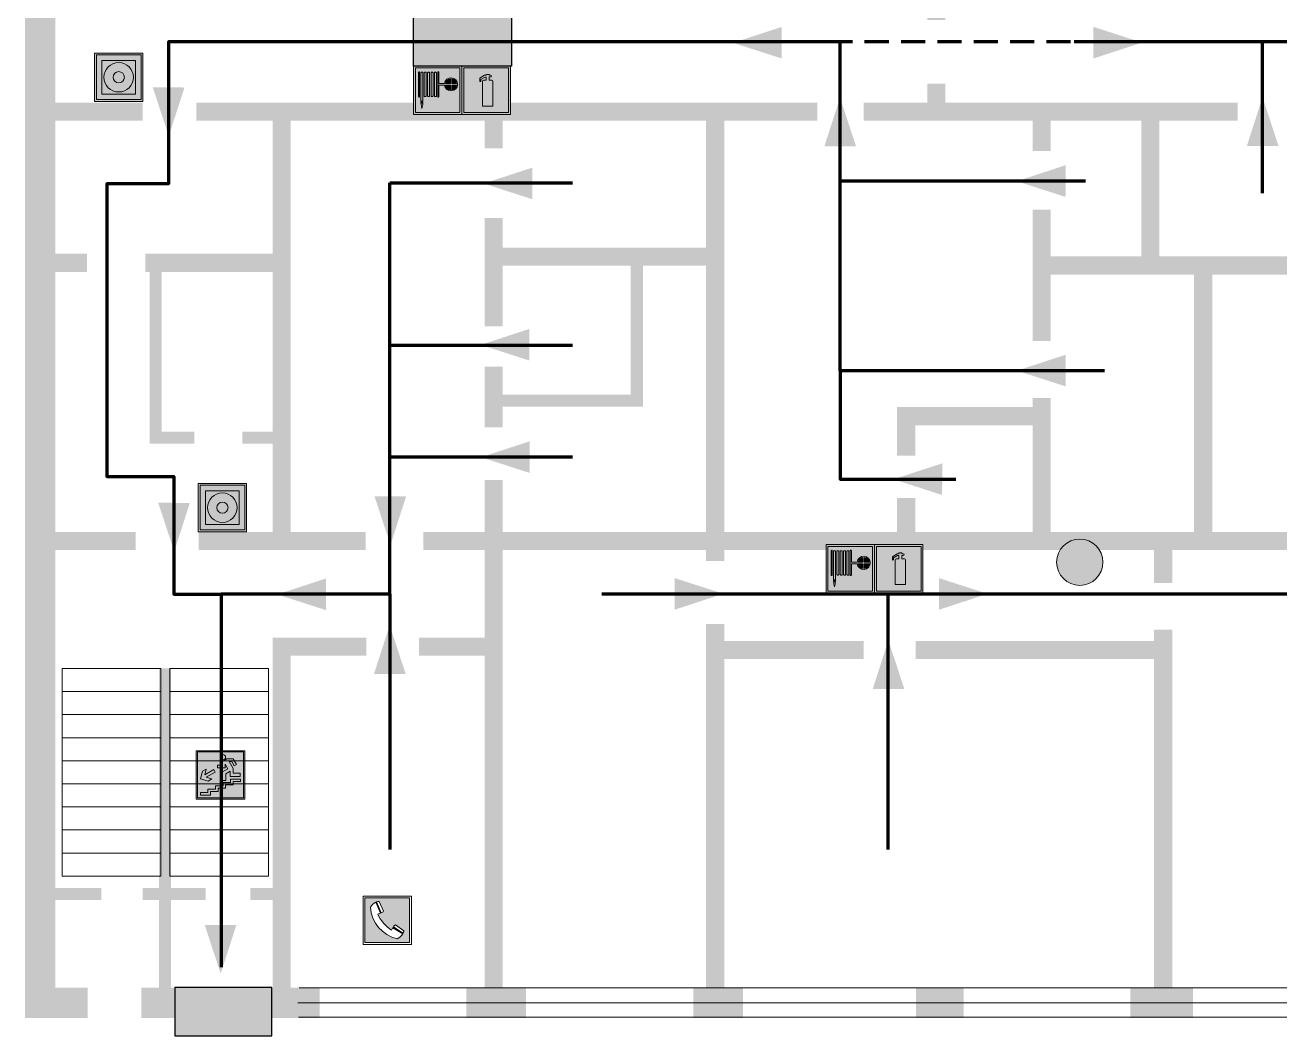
# Model space of a CAD drawing. Header units: millimetres. Extents: x 13114 to 67229, y 22859 to 38520.
# Drawn here: x 28905.3 to 29112.4, y 31743.3 to 31910.2 of the extents above; entities that cross this region are included whole.
import ezdxf

# ---------------------------------------------------------------- set-up
doc = ezdxf.new("R2010")
doc.units = ezdxf.units.MM
doc.linetypes.add('{ Wide Dash }', pattern=[12, 4, -2, 4, -2])
doc.layers.add('План_Штампы', color=7, linetype='Continuous')

# ---------------------------------------------------------------- blocks, each defined once
blk = doc.blocks.new('вниз 3')
at = {"lineweight": 0, "true_color": 0xffffff}
h = blk.add_hatch(color=7, dxfattribs=at)
h.dxf.hatch_style = 1
h.paths.add_polyline_path([(40997.5, -4475.69), (40997.25, -4475.28), (40995.76, -4476.15), (40995.97, -4475.23), (40995.39, -4475.56), (40995.05, -4476.83), (40996.33, -4477.17), (40996.91, -4476.83), (40996, -4476.55)], flags=0)
h.paths.add_polyline_path([(40999.81, -4473.95), (41000.22, -4473.95), (41000.64, -4474.67), (41001.03, -4474.43), (41000.46, -4473.49), (41000.42, -4473.49), (40999.43, -4473.49), (40998.68, -4473.92), (40998.68, -4474.57), (40997.88, -4474.57), (40997.88, -4475), (40999.14, -4475), (40999.14, -4474.43), (40999.14, -4474.38), (40999.59, -4475.15), (40998.72, -4475.67), (40998.72, -4477.06), (40999.24, -4477.06), (40999.24, -4475.96), (40999.95, -4475.56), (40999.95, -4476.43), (41001.61, -4476.43), (41001.61, -4475.88), (41000.47, -4475.88), (41000.47, -4475.12)], flags=0)
h.paths.add_polyline_path([(40999.2, -4473.24, 1), (40998.35, -4473.24, 1)], flags=0)
h.paths.add_polyline_path([(41000.46, -4477.26), (41001.69, -4477.26), (41001.69, -4476.84), (41000.03, -4476.84), (41000.03, -4477.39), (40998.78, -4477.39), (40998.78, -4477.95), (40997.53, -4477.95), (40997.53, -4478.5), (40996.29, -4478.5), (40996.29, -4479.06), (40995.05, -4479.06), (40995.05, -4479.48), (40995.29, -4479.48), (40996.72, -4479.48), (40996.72, -4478.92), (40997.97, -4478.92), (40997.97, -4478.36), (40999.2, -4478.36), (40999.2, -4477.81), (41000.46, -4477.81)], flags=0)
h.paths.add_polyline_path([(41002.37, -4472.17), (40994.37, -4472.17), (40994.37, -4480.17), (41002.37, -4480.17)])
h.paths.add_polyline_path([(41002.16, -4479.96), (40994.57, -4479.96), (40994.57, -4472.37), (41002.16, -4472.37)], flags=16)
h.paths.add_polyline_path([(41001.61, -4475.88), (41001.61, -4476.43), (40999.95, -4476.43), (40999.95, -4475.56), (40999.24, -4475.96), (40999.24, -4477.06), (40998.72, -4477.06), (40998.72, -4475.67), (40999.59, -4475.15), (40999.14, -4474.38), (40999.14, -4474.43), (40999.14, -4475), (40997.88, -4475), (40997.88, -4474.57), (40998.68, -4474.57), (40998.68, -4473.92), (40999.43, -4473.49), (41000.42, -4473.49), (41000.46, -4473.49), (41001.03, -4474.43), (41000.64, -4474.67), (41000.22, -4473.95), (40999.81, -4473.95), (41000.47, -4475.12), (41000.47, -4475.88)], flags=0)
h.paths.add_polyline_path([(41001.69, -4476.84), (41001.69, -4477.26), (41000.46, -4477.26), (41000.46, -4477.81), (40999.2, -4477.81), (40999.2, -4478.36), (40997.97, -4478.36), (40997.97, -4478.92), (40996.72, -4478.92), (40996.72, -4479.48), (40995.05, -4479.48), (40995.05, -4479.06), (40996.29, -4479.06), (40996.29, -4478.5), (40997.53, -4478.5), (40997.53, -4477.95), (40998.78, -4477.95), (40998.78, -4477.39), (41000.03, -4477.39), (41000.03, -4476.84)], flags=0)
h.paths.add_polyline_path([(40998.35, -4473.24, -1), (40999.2, -4473.24, -1)], flags=0)
h.paths.add_polyline_path([(40997.5, -4475.69), (40996, -4476.55), (40996.91, -4476.83), (40996.33, -4477.17), (40995.05, -4476.83), (40995.39, -4475.56), (40995.97, -4475.23), (40995.76, -4476.15), (40997.25, -4475.28)], flags=0)
at = {"lineweight": 0}
h = blk.add_hatch(color=126, dxfattribs=at)
h.dxf.hatch_style = 1
h.paths.add_polyline_path([(41002.16, -4472.37), (40994.57, -4472.37), (40994.57, -4479.96), (41002.16, -4479.96)])
h.paths.add_polyline_path([(40995.97, -4475.23), (40995.76, -4476.15), (40997.25, -4475.28), (40997.5, -4475.69), (40996, -4476.55), (40996.91, -4476.83), (40996.33, -4477.17), (40995.05, -4476.83), (40995.39, -4475.56)], flags=16)
h.paths.add_polyline_path([(40997.88, -4474.57), (40998.68, -4474.57), (40998.68, -4473.92), (40999.43, -4473.49), (41000.42, -4473.49), (41000.46, -4473.49), (41001.03, -4474.43), (41000.64, -4474.67), (41000.22, -4473.95), (40999.81, -4473.95), (41000.47, -4475.12), (41000.47, -4475.88), (41001.61, -4475.88), (41001.61, -4476.43), (40999.95, -4476.43), (40999.95, -4475.56), (40999.24, -4475.96), (40999.24, -4477.06), (40998.72, -4477.06), (40998.72, -4475.67), (40999.59, -4475.15), (40999.14, -4474.38), (40999.14, -4474.43), (40999.14, -4475), (40997.88, -4475)], flags=16)
h.paths.add_polyline_path([(40998.35, -4473.24, -1), (40999.2, -4473.24, -1)], flags=16)
h.paths.add_polyline_path([(40997.53, -4477.95), (40998.78, -4477.95), (40998.78, -4477.39), (41000.03, -4477.39), (41000.03, -4476.84), (41001.69, -4476.84), (41001.69, -4477.26), (41000.46, -4477.26), (41000.46, -4477.81), (40999.2, -4477.81), (40999.2, -4478.36), (40997.97, -4478.36), (40997.97, -4478.92), (40996.72, -4478.92), (40996.72, -4479.48), (40995.05, -4479.48), (40995.05, -4479.06), (40996.29, -4479.06), (40996.29, -4478.5), (40997.53, -4478.5)], flags=16)
at = {"lineweight": 0, "true_color": 0xffffff}
h = blk.add_hatch(color=7, dxfattribs=at)
h.dxf.hatch_style = 1
h.paths.add_polyline_path([(40999.2, -4473.24, 1), (40998.35, -4473.24, 1)])
h.paths.add_polyline_path([(40999.81, -4473.95), (41000.22, -4473.95), (41000.64, -4474.67), (41001.03, -4474.43), (41000.46, -4473.49), (41000.42, -4473.49), (40999.43, -4473.49), (40998.68, -4473.92), (40998.68, -4474.57), (40997.88, -4474.57), (40997.88, -4475), (40999.14, -4475), (40999.14, -4474.43), (40999.14, -4474.38), (40999.59, -4475.15), (40998.72, -4475.67), (40998.72, -4477.06), (40999.24, -4477.06), (40999.24, -4475.96), (40999.95, -4475.56), (40999.95, -4476.43), (41001.61, -4476.43), (41001.61, -4475.88), (41000.47, -4475.88), (41000.47, -4475.12)])
h.paths.add_polyline_path([(40999.2, -4477.81), (41000.46, -4477.81), (41000.46, -4477.26), (41001.69, -4477.26), (41001.69, -4476.84), (41000.03, -4476.84), (41000.03, -4477.39), (40998.78, -4477.39), (40998.78, -4477.95), (40997.53, -4477.95), (40997.53, -4478.5), (40996.29, -4478.5), (40996.29, -4479.06), (40995.05, -4479.06), (40995.05, -4479.48), (40995.29, -4479.48), (40996.72, -4479.48), (40996.72, -4478.92), (40997.97, -4478.92), (40997.97, -4478.36), (40999.2, -4478.36)])
h.paths.add_polyline_path([(40997.5, -4475.69), (40997.25, -4475.28), (40995.76, -4476.15), (40995.97, -4475.23), (40995.39, -4475.56), (40995.05, -4476.83), (40996.33, -4477.17), (40996.91, -4476.83), (40996, -4476.55)])
at = {"color": 126, "lineweight": 0}
for points in [[(40994.37, -4472.17), (41002.37, -4472.17), (41002.37, -4480.17), (40994.37, -4480.17)], [(40994.57, -4472.37), (41002.16, -4472.37), (41002.16, -4479.96), (40994.57, -4479.96)]]:
    blk.add_lwpolyline(points, close=True, dxfattribs=at)
for points in [[(40999.14, -4474.43), (40999.14, -4475), (40997.88, -4475), (40997.88, -4474.57), (40998.68, -4474.57), (40998.68, -4473.92), (40999.43, -4473.49), (41000.42, -4473.49), (41000.46, -4473.49), (41001.03, -4474.43), (41000.64, -4474.67), (41000.22, -4473.95), (40999.81, -4473.95), (41000.47, -4475.12), (41000.47, -4475.88), (41001.61, -4475.88), (41001.61, -4476.43), (40999.95, -4476.43), (40999.95, -4475.56), (40999.24, -4475.96), (40999.24, -4477.06), (40998.72, -4477.06), (40998.72, -4475.67), (40999.59, -4475.15), (40999.14, -4474.38), (40999.14, -4474.43)], [(40995.05, -4476.83), (40995.39, -4475.56), (40995.97, -4475.23), (40995.76, -4476.15), (40997.25, -4475.28), (40997.5, -4475.69), (40996, -4476.55), (40996.91, -4476.83), (40996.33, -4477.17), (40995.05, -4476.83)], [(40995.29, -4479.48), (40995.05, -4479.48), (40995.05, -4479.06), (40996.29, -4479.06), (40996.29, -4478.5), (40997.53, -4478.5), (40997.53, -4477.95), (40998.78, -4477.95), (40998.78, -4477.39), (41000.03, -4477.39), (41000.03, -4476.84), (41001.69, -4476.84), (41001.69, -4477.26), (41000.46, -4477.26), (41000.46, -4477.81), (40999.2, -4477.81), (40999.2, -4478.36), (40997.97, -4478.36), (40997.97, -4478.92), (40996.72, -4478.92), (40996.72, -4479.48), (40995.05, -4479.48)]]:
    blk.add_lwpolyline(points, dxfattribs=at)
blk.add_circle((40998.77, -4473.24), 0.426, dxfattribs=at)
blk = doc.blocks.new('A$C7B8C2D5B')
at = {"lineweight": 0}
h = blk.add_hatch(color=5, dxfattribs=at)
h.dxf.hatch_style = 1
h.paths.add_polyline_path([(1.397, -3.024, 1), (-2.112, -3.024, 1)])
at = {"color": 5, "lineweight": 0}
blk.add_circle((-0.358, -3.024), 1.755, dxfattribs=at)
blk = doc.blocks.new('A$C37112FD5')
at = {"true_color": 0xf5f5ff}
h = blk.add_hatch(color=7, dxfattribs=at)
h.dxf.hatch_style = 1
h.paths.add_polyline_path([(12.8, -7.4), (0, -7.4), (0, -20.2), (12.8, -20.2)])
h.paths.add_polyline_path([(12.29, -7.91), (12.29, -19.69), (0.51, -19.69), (0.51, -7.91)], flags=16)
h.paths.add_polyline_path([(4.98, -9.04, -0.42597), (5.17, -9.22), (5.17, -12.25), (5.17, -15.29, -0.432244), (4.98, -15.47), (4.83, -15.47, -0.42597), (4.64, -15.29), (4.64, -12.25), (4.64, -9.22, -0.432244), (4.83, -9.04)], flags=0)
h.paths.add_polyline_path([(4.28, -9.22), (4.28, -12.25), (4.28, -15.29, -0.432244), (4.09, -15.47), (3.94, -15.47, -0.42597), (3.75, -15.29), (3.75, -12.25), (3.75, -9.22, -0.432244), (3.94, -9.04), (4.09, -9.04, -0.42597)], flags=0)
h.paths.add_polyline_path([(5.72, -9.04), (5.87, -9.04, -0.42597), (6.06, -9.22), (6.06, -12.25), (6.06, -15.29, -0.432244), (5.87, -15.47), (5.72, -15.47, -0.42597), (5.53, -15.29), (5.53, -12.25), (5.53, -9.22, -0.432244)], flags=0)
h.paths.add_polyline_path([(6.42, -8.9), (6.5, -8.9, -0.42597), (6.69, -9.08), (6.69, -12.03), (8.21, -12.03, -15.824349), (8.21, -12.47), (6.69, -12.47), (6.69, -15.42, -0.432244), (6.5, -15.6), (6.42, -15.6)], flags=0)
h.paths.add_polyline_path([(3.39, -9.22), (3.39, -12.25), (3.39, -15.29, -0.432244), (3.2, -15.47), (3.05, -15.47, -0.42597), (2.85, -15.29), (2.85, -12.25), (2.85, -9.22, -0.432244), (3.05, -9.04), (3.2, -9.04, -0.42597)], flags=0)
h.paths.add_polyline_path([(2.5, -9.22), (2.5, -16.71), (1.96, -16.71), (1.96, -9.22, -0.432244), (2.15, -9.04), (2.31, -9.04, -0.42597)], flags=0)
h.paths.add_polyline_path([(1.61, -8.9), (1.61, -15.6), (1.57, -15.6, -0.42597), (1.37, -15.42), (1.37, -12.03), (1.37, -9.09, -0.432244), (1.57, -8.9)], flags=0)
h.paths.add_polyline_path([(9.76, -10.81), (9.76, -12.03), (8.49, -12.03, -0.336371)], flags=0)
h.paths.add_polyline_path([(8.49, -12.47), (9.76, -12.47), (9.76, -13.7, -0.336371)], flags=0)
h.paths.add_polyline_path([(10.11, -10.81, -0.336371), (11.38, -12.03), (10.11, -12.03)], flags=0)
h.paths.add_polyline_path([(10.11, -12.47), (11.38, -12.47, -0.336371), (10.11, -13.7)], flags=0)
h.paths.add_polyline_path([(2.5, -16.84), (2.5, -17.05), (1.97, -17.05), (1.97, -16.84)], flags=0)
h.paths.add_polyline_path([(2.5, -17.24, -0.033778), (2.24, -18.6, -0.033778), (1.97, -17.24)], flags=0)
h = blk.add_hatch(color=242)
h.dxf.hatch_style = 1
h.paths.add_polyline_path([(12.29, -7.91), (0.51, -7.91), (0.51, -19.69), (12.29, -19.69)])
h.paths.add_polyline_path([(6.42, -15.6), (6.42, -8.9), (6.5, -8.9, -0.42597), (6.69, -9.08), (6.69, -12.03), (8.21, -12.03, -15.824349), (8.21, -12.47), (6.69, -12.47), (6.69, -15.42, -0.432244), (6.5, -15.6)], flags=16)
h.paths.add_polyline_path([(5.87, -15.47), (5.72, -15.47, -0.42597), (5.53, -15.29), (5.53, -12.25), (5.53, -9.22, -0.432244), (5.72, -9.04), (5.87, -9.04, -0.42597), (6.06, -9.22), (6.06, -12.25), (6.06, -15.29, -0.432244)], flags=16)
h.paths.add_polyline_path([(4.98, -15.47), (4.83, -15.47, -0.42597), (4.64, -15.29), (4.64, -12.25), (4.64, -9.22, -0.432244), (4.83, -9.04), (4.98, -9.04, -0.42597), (5.17, -9.22), (5.17, -12.25), (5.17, -15.29, -0.432244)], flags=16)
h.paths.add_polyline_path([(4.09, -15.47), (3.94, -15.47, -0.42597), (3.75, -15.29), (3.75, -12.25), (3.75, -9.22, -0.432244), (3.94, -9.04), (4.09, -9.04, -0.42597), (4.28, -9.22), (4.28, -12.25), (4.28, -15.29, -0.432244)], flags=16)
h.paths.add_polyline_path([(3.2, -15.47), (3.05, -15.47, -0.42597), (2.85, -15.29), (2.85, -12.25), (2.85, -9.22, -0.432244), (3.05, -9.04), (3.2, -9.04, -0.42597), (3.39, -9.22), (3.39, -12.25), (3.39, -15.29, -0.432244)], flags=16)
h.paths.add_polyline_path([(2.5, -17.05), (1.97, -17.05), (1.97, -16.84), (2.5, -16.84)], flags=16)
h.paths.add_polyline_path([(2.5, -17.24, -0.033778), (2.24, -18.6, -0.033778), (1.97, -17.24)], flags=16)
h.paths.add_polyline_path([(2.5, -16.71), (1.96, -16.71), (1.96, -9.22, -0.432244), (2.15, -9.04), (2.31, -9.04, -0.42597), (2.5, -9.22)], flags=16)
h.paths.add_polyline_path([(1.61, -15.6), (1.57, -15.6, -0.42597), (1.37, -15.42), (1.37, -12.03), (1.37, -9.09, -0.432244), (1.57, -8.9), (1.61, -8.9)], flags=16)
h.paths.add_polyline_path([(8.49, -12.47), (9.76, -12.47), (9.76, -13.7, -0.336371)], flags=0)
h.paths.add_polyline_path([(10.11, -13.7), (10.11, -12.47), (11.38, -12.47, -0.336371)], flags=0)
h.paths.add_polyline_path([(8.49, -12.03, -0.336371), (9.76, -10.81), (9.76, -12.03)], flags=0)
h.paths.add_polyline_path([(10.11, -12.03), (10.11, -10.81, -0.336371), (11.38, -12.03)], flags=0)
h = blk.add_hatch(color=7, dxfattribs=at)
h.dxf.hatch_style = 1
h.paths.add_polyline_path([(1.61, -8.9), (1.57, -8.9, 0.432244), (1.37, -9.09), (1.37, -12.03), (1.37, -15.42, 0.42597), (1.57, -15.6), (1.61, -15.6)])
h.paths.add_polyline_path([(2.5, -9.22, 0.42597), (2.31, -9.04), (2.15, -9.04, 0.432244), (1.96, -9.22), (1.96, -16.71), (2.5, -16.71)])
h.paths.add_polyline_path([(2.5, -16.84), (1.97, -16.84), (1.97, -17.05), (2.5, -17.05)])
h.paths.add_polyline_path([(2.5, -17.24), (1.97, -17.24, 0.033778), (2.24, -18.6, 0.033778)])
h.paths.add_polyline_path([(3.39, -12.25), (3.39, -9.22, 0.42597), (3.2, -9.04), (3.05, -9.04, 0.432244), (2.85, -9.22), (2.85, -12.25), (2.85, -15.29, 0.42597), (3.05, -15.47), (3.2, -15.47, 0.432244), (3.39, -15.29)])
h.paths.add_polyline_path([(4.28, -12.25), (4.28, -9.22, 0.42597), (4.09, -9.04), (3.94, -9.04, 0.432244), (3.75, -9.22), (3.75, -12.25), (3.75, -15.29, 0.42597), (3.94, -15.47), (4.09, -15.47, 0.432244), (4.28, -15.29)])
h.paths.add_polyline_path([(5.17, -12.25), (5.17, -9.22, 0.42597), (4.98, -9.04), (4.83, -9.04, 0.432244), (4.64, -9.22), (4.64, -12.25), (4.64, -15.29, 0.42597), (4.83, -15.47), (4.98, -15.47, 0.432244), (5.17, -15.29)])
h.paths.add_polyline_path([(6.06, -12.25), (6.06, -9.22, 0.42597), (5.87, -9.04), (5.72, -9.04, 0.432244), (5.53, -9.22), (5.53, -12.25), (5.53, -15.29, 0.42597), (5.72, -15.47), (5.87, -15.47, 0.432244), (6.06, -15.29)])
h.paths.add_polyline_path([(6.69, -12.47), (8.21, -12.47, 15.824349), (8.21, -12.03), (6.69, -12.03), (6.69, -9.08, 0.42597), (6.5, -8.9), (6.42, -8.9), (6.42, -15.6), (6.5, -15.6, 0.432244), (6.69, -15.42)])
h.paths.add_polyline_path([(8.49, -12.47), (9.76, -12.47), (9.76, -13.7, -0.336371)], flags=16)
h.paths.add_polyline_path([(8.49, -12.03, -0.336371), (9.76, -10.81), (9.76, -12.03)], flags=16)
h.paths.add_polyline_path([(10.11, -12.47), (11.38, -12.47, -0.336371), (10.11, -13.7)], flags=16)
h.paths.add_polyline_path([(10.11, -12.03), (10.11, -10.81, -0.336371), (11.38, -12.03)], flags=16)
h = blk.add_hatch(color=242)
h.dxf.hatch_style = 1
h.paths.add_polyline_path([(9.76, -10.81, 0.336371), (8.49, -12.03), (9.76, -12.03)])
h.paths.add_polyline_path([(10.11, -10.81), (10.11, -12.03), (11.38, -12.03, 0.336371)])
h.paths.add_polyline_path([(11.38, -12.47), (10.11, -12.47), (10.11, -13.7, 0.336371)])
h.paths.add_polyline_path([(9.76, -12.47), (8.49, -12.47, 0.336371), (9.76, -13.7)])
at = {"color": 242, "lineweight": 5}
for p, q in [((0, -20.2), (0, -7.4)), ((0, -7.4), (12.8, -7.4)), ((1.37, -12.03), (1.37, -9.08)), ((1.57, -8.9), (1.61, -8.9)), ((1.61, -8.9), (1.61, -15.6)), ((1.96, -16.71), (1.96, -9.22)), ((2.15, -9.04), (2.31, -9.04)), ((2.5, -16.71), (2.5, -9.22)), ((2.85, -12.25), (2.85, -9.22)), ((3.05, -9.04), (3.2, -9.04)), ((3.39, -12.25), (3.39, -9.22)), ((3.75, -12.25), (3.75, -9.22)), ((3.94, -9.04), (4.09, -9.04)), ((4.28, -12.25), (4.28, -9.22)), ((4.64, -12.25), (4.64, -9.22)), ((4.83, -9.04), (4.98, -9.04)), ((5.17, -12.25), (5.17, -9.22)), ((5.53, -12.25), (5.53, -9.22)), ((5.72, -9.04), (5.87, -9.04)), ((6.06, -12.25), (6.06, -9.22)), ((6.42, -8.9), (6.42, -15.6)), ((6.5, -8.9), (6.42, -8.9)), ((6.69, -12.03), (6.69, -9.08)), ((12.8, -20.2), (12.8, -7.4)), ((1.37, -12.03), (1.37, -15.42)), ((2.85, -12.25), (2.85, -15.29)), ((3.39, -12.25), (3.39, -15.29)), ((3.75, -12.25), (3.75, -15.29)), ((4.28, -12.25), (4.28, -15.29)), ((4.64, -12.25), (4.64, -15.29)), ((5.17, -12.25), (5.17, -15.29)), ((5.53, -12.25), (5.53, -15.29)), ((6.06, -12.25), (6.06, -15.29)), ((8.21, -12.03), (6.69, -12.03)), ((8.21, -12.47), (6.69, -12.47)), ((6.69, -12.47), (6.69, -15.42)), ((9.76, -12.03), (8.49, -12.03)), ((9.76, -12.47), (8.49, -12.47)), ((9.76, -10.81), (9.76, -12.03)), ((9.76, -12.47), (9.76, -13.7)), ((10.11, -10.81), (10.11, -12.03)), ((11.38, -12.03), (10.11, -12.03)), ((11.38, -12.47), (10.11, -12.47)), ((10.11, -12.47), (10.11, -13.7)), ((1.57, -15.6), (1.61, -15.6)), ((3.05, -15.47), (3.2, -15.47)), ((3.94, -15.47), (4.09, -15.47)), ((4.83, -15.47), (4.98, -15.47)), ((5.72, -15.47), (5.87, -15.47)), ((6.42, -15.6), (6.5, -15.6)), ((1.96, -16.71), (2.5, -16.71)), ((1.97, -16.84), (2.5, -16.84)), ((1.97, -17.05), (1.97, -16.84)), ((2.5, -17.05), (1.97, -17.05)), ((1.97, -17.24), (2.5, -17.24)), ((2.5, -16.84), (2.5, -17.05)), ((0, -20.2), (12.8, -20.2))]:
    blk.add_line(p, q, dxfattribs=at)
blk.add_lwpolyline([(0.51, -7.91), (12.29, -7.91), (12.29, -19.69), (0.51, -19.69)], close=True, dxfattribs=at)
for centre, radius, start, end in [((1.56, -9.09), 0.182, 87.1027, 180.6071), ((2.15, -9.22), 0.182, 87.1027, 180.6071), ((2.32, -9.22), 0.182, 359.3929, 92.8973), ((3.04, -9.22), 0.182, 87.1027, 180.6071), ((3.21, -9.22), 0.182, 359.3929, 92.8973), ((3.93, -9.22), 0.182, 87.1027, 180.6071), ((4.1, -9.22), 0.182, 359.3929, 92.8973), ((4.82, -9.22), 0.182, 87.1027, 180.6071), ((4.99, -9.22), 0.182, 359.3929, 92.8973), ((5.71, -9.22), 0.182, 87.1027, 180.6071), ((5.88, -9.22), 0.182, 359.3929, 92.8973), ((6.51, -9.09), 0.182, 359.3929, 92.8973), ((9.93, -12.25), 1.74, 187.2319, 172.7681), ((9.93, -12.25), 1.46, 96.9927, 171.3585), ((9.93, -12.25), 1.46, 188.6415, 263.0073), ((9.93, -12.25), 1.46, 8.6415, 83.0073), ((9.93, -12.25), 1.46, 276.9927, 351.3585), ((1.56, -15.42), 0.182, 179.3929, 272.8973), ((3.04, -15.29), 0.182, 179.3929, 272.8973), ((3.21, -15.29), 0.182, 267.1027, 0.6071), ((3.93, -15.29), 0.182, 179.3929, 272.8973), ((4.1, -15.29), 0.182, 267.1027, 0.6071), ((4.82, -15.29), 0.182, 179.3929, 272.8973), ((4.99, -15.29), 0.182, 267.1027, 0.6071), ((5.71, -15.29), 0.182, 179.3929, 272.8973), ((5.88, -15.29), 0.182, 267.1027, 0.6071), ((6.51, -15.42), 0.182, 267.1027, 0.6071), ((12.17, -15.98), 10.27, 187.041, 194.7793), ((-7.7, -15.98), 10.27, 345.2207, 352.959)]:
    blk.add_arc(centre, radius, start, end, dxfattribs=at)
blk = doc.blocks.new('A$C3AD82952')
at = {"true_color": 0xf5f5ff}
h = blk.add_hatch(color=7, dxfattribs=at)
h.dxf.hatch_style = 1
h.paths.add_polyline_path([(8.21, 8.73, 0.414214), (7.89, 9.05), (7.22, 9.05), (7.22, 9.92), (7.59, 9.92, 1), (7.57, 10.36), (7.22, 10.36), (7.22, 10.6), (6.43, 10.6), (6.43, 10.36), (6.01, 10.36), (4.74, 9.59), (4.74, 8.69), (4.98, 8.73), (4.98, 9.26), (6.12, 9.91), (6.43, 9.91), (6.43, 9.05), (5.76, 9.05, 0.414214), (5.44, 8.73), (5.44, 2.2), (8.21, 2.2)], flags=0)
h.paths.add_polyline_path([(12.8, 12.8), (0, 12.8), (0, 0), (12.8, 0)])
h.paths.add_polyline_path([(0.51, 12.29), (12.29, 12.29), (12.29, 0.51), (0.51, 0.51)], flags=16)
h.paths.add_polyline_path([(4.74, 9.59), (6.01, 10.36), (6.43, 10.36), (6.43, 10.6), (7.22, 10.6), (7.22, 10.36), (7.59, 10.36, -0.94586), (7.59, 9.92), (7.22, 9.92), (7.22, 9.05), (7.89, 9.05, -0.414214), (8.21, 8.73), (8.21, 2.2), (5.44, 2.2), (5.44, 8.73, -0.414214), (5.76, 9.05), (6.43, 9.05), (6.43, 9.91), (6.12, 9.91), (4.98, 9.26), (4.98, 8.73), (4.74, 8.69)], flags=0)
h = blk.add_hatch(color=242)
h.dxf.hatch_style = 1
h.paths.add_polyline_path([(12.29, 12.29), (0.51, 12.29), (0.51, 0.51), (12.29, 0.51)])
h.paths.add_polyline_path([(4.74, 8.69), (4.74, 9.59), (6.01, 10.36), (6.43, 10.36), (6.43, 10.6), (7.22, 10.6), (7.22, 10.36), (7.59, 10.36, -0.94586), (7.59, 9.92), (7.22, 9.92), (7.22, 9.05), (7.89, 9.05, -0.414214), (8.21, 8.73), (8.21, 2.2), (5.44, 2.2), (5.44, 8.73, -0.414214), (5.76, 9.05), (6.43, 9.05), (6.43, 9.91), (6.12, 9.91), (4.98, 9.26), (4.98, 8.73)], flags=16)
h = blk.add_hatch(color=7, dxfattribs=at)
h.dxf.hatch_style = 1
h.paths.add_polyline_path([(8.21, 8.73, 0.414214), (7.89, 9.05), (7.22, 9.05), (7.22, 9.92), (7.59, 9.92, 1), (7.57, 10.36), (7.22, 10.36), (7.22, 10.6), (6.43, 10.6), (6.43, 10.36), (6.01, 10.36), (4.74, 9.59), (4.74, 8.69), (4.98, 8.73), (4.98, 9.26), (6.12, 9.91), (6.43, 9.91), (6.43, 9.05), (5.76, 9.05, 0.414214), (5.44, 8.73), (5.44, 2.2), (8.21, 2.2)])
at = {"color": 242, "lineweight": 5}
for p, q in [((0, 0), (0, 12.8)), ((0, 12.8), (12.8, 12.8)), ((6.01, 10.36), (4.74, 9.59)), ((6.01, 10.36), (6.43, 10.36)), ((7.22, 10.6), (6.43, 10.6)), ((6.43, 10.6), (6.43, 10.36)), ((7.22, 10.36), (7.22, 10.6)), ((7.59, 10.36), (7.22, 10.36)), ((12.8, 0), (12.8, 12.8)), ((4.74, 9.59), (4.74, 8.69)), ((4.74, 8.69), (4.98, 8.73)), ((4.98, 9.26), (6.12, 9.91)), ((4.98, 8.73), (4.98, 9.26)), ((5.44, 2.2), (5.44, 8.73)), ((5.76, 9.05), (6.43, 9.05)), ((6.12, 9.91), (6.43, 9.91)), ((6.43, 9.91), (6.43, 9.05)), ((7.22, 9.05), (7.22, 9.92)), ((7.59, 9.92), (7.22, 9.92)), ((7.89, 9.05), (7.22, 9.05)), ((8.21, 2.2), (8.21, 8.73)), ((0, 0), (12.8, 0)), ((5.44, 2.2), (8.21, 2.2))]:
    blk.add_line(p, q, dxfattribs=at)
blk.add_lwpolyline([(0.51, 12.29), (12.29, 12.29), (12.29, 0.51), (0.51, 0.51)], close=True, dxfattribs=at)
for centre, radius, start, end in [((7.58, 10.14), 0.223, 273.1875, 86.8125), ((5.76, 8.73), 0.32, 90, 180), ((7.89, 8.73), 0.32, 0, 90)]:
    blk.add_arc(centre, radius, start, end, dxfattribs=at)
blk = doc.blocks.new('A$C54414219')
at = {"true_color": 0xffffff}
h = blk.add_hatch(color=7, dxfattribs=at)
h.paths.add_polyline_path([(2.39, -9.45), (2.39, -18.3), (11.23, -18.3), (11.23, -9.45)], flags=0)
h.paths.add_polyline_path([(10.71, -13.87, -1), (2.92, -13.87, -1)], flags=0)
h.paths.add_polyline_path([(8.3, -13.87, -1), (5.33, -13.87, -1)], flags=0)
h.paths.add_polyline_path([(0.41, -7.47), (0.41, -20.27), (13.21, -20.27), (13.21, -7.47)])
h.paths.add_polyline_path([(0.92, -19.77), (12.71, -19.77), (12.71, -7.98), (0.92, -7.98)], flags=16)
h.paths.add_polyline_path([(11.23, -9.45), (11.23, -18.3), (2.39, -18.3), (2.39, -9.45)], flags=0)
at = {"lineweight": 5}
h = blk.add_hatch(color=242, dxfattribs=at)
h.paths.add_polyline_path([(12.71, -7.98), (0.92, -7.98), (0.92, -19.77), (12.71, -19.77)])
h.paths.add_polyline_path([(11.23, -18.3), (2.39, -18.3), (2.39, -9.45), (11.23, -9.45)], flags=16)
h.paths.add_polyline_path([(10.71, -13.87, -1), (2.92, -13.87, -1)], flags=0)
h.paths.add_polyline_path([(8.3, -13.87, -1), (5.33, -13.87, -1)], flags=0)
at = {"true_color": 0xffffff}
h = blk.add_hatch(color=7, dxfattribs=at)
h.paths.add_polyline_path([(2.39, -9.45), (2.39, -18.3), (11.23, -18.3), (11.23, -9.45)])
h.paths.add_polyline_path([(10.71, -13.87, -1), (2.92, -13.87, -1)], flags=16)
h.paths.add_polyline_path([(8.3, -13.87, -1), (5.33, -13.87, -1)], flags=0)
at = {"lineweight": 5}
h = blk.add_hatch(color=242, dxfattribs=at)
h.paths.add_polyline_path([(2.92, -13.87, 1), (10.71, -13.87, 1)])
h.paths.add_polyline_path([(8.3, -13.87, -1), (5.33, -13.87, -1)], flags=16)
at = {"color": 242, "lineweight": 5}
for p, q in [((0.41, -20.27), (0.41, -7.47)), ((0.41, -7.47), (13.21, -7.47)), ((0.41, -7.47), (13.21, -7.47)), ((13.21, -20.27), (13.21, -7.47)), ((0.41, -20.27), (13.21, -20.27))]:
    blk.add_line(p, q, dxfattribs=at)
for points in [[(0.92, -7.98), (12.71, -7.98), (12.71, -19.77), (0.92, -19.77)], [(2.39, -9.45), (11.23, -9.45), (11.23, -18.3), (2.39, -18.3)]]:
    blk.add_lwpolyline(points, close=True, dxfattribs=at)
for radius in [3.89, 1.49]:
    blk.add_circle((6.81, -13.87), radius, dxfattribs=at)
blk = doc.blocks.new('A$C7B4425F7')
at = {"true_color": 0xffffff}
blk.add_hatch(color=7, dxfattribs=at).paths.add_polyline_path([(0, 0), (-16, 0), (-16, -8), (0, -8)])
h = blk.add_hatch(color=126)
h.paths.add_polyline_path([(-0.2, -0.2), (-15.8, -0.2), (-15.8, -7.8), (-0.2, -7.8)])
h.paths.add_polyline_path([(-11.76, -2.03), (-11.76, -3.66), (-11.17, -3.66, -0.568275), (-11.17, -6.18), (-12.58, -6.18), (-12.58, -2.03)], flags=16)
h.paths.add_polyline_path([(-13.33, -4.12, -0.495768), (-13.59, -6.18), (-15.03, -6.18), (-15.03, -2.03), (-13.59, -2.03, -0.487973)], flags=16)
h.paths.add_polyline_path([(-10.25, -2.03), (-9.48, -2.03), (-9.48, -6.18), (-10.25, -6.18)], flags=16)
h.paths.add_polyline_path([(-13.84, -3.69), (-14.24, -3.69), (-14.24, -3.03), (-13.9, -3.03, -0.692621)], flags=0)
h.paths.add_polyline_path([(-9.15, -2.03), (-8.4, -2.03), (-8.04, -3.07), (-7.68, -2.03), (-6.93, -2.03), (-7.64, -4.1), (-6.93, -6.18), (-7.68, -6.18), (-8.04, -5.14), (-8.4, -6.18), (-9.15, -6.18), (-8.44, -4.1)], flags=16)
h.paths.add_polyline_path([(-11.76, -4.46), (-11.42, -4.46, -0.692621), (-11.36, -5.12), (-11.76, -5.12)], flags=0)
h.paths.add_polyline_path([(-13.9, -5.2), (-14.24, -5.2), (-14.24, -4.55), (-13.84, -4.55, -0.708038)], flags=0)
edge = h.paths.add_edge_path(flags=16)
edge.add_ellipse((-5.51, -4.08), major_axis=(0, 2.05), ratio=0.586184, start_angle=0, end_angle=360)
edge = h.paths.add_edge_path(flags=0)
edge.add_ellipse((-5.51, -4.08), major_axis=(0, 1.14), ratio=0.454828, start_angle=0, end_angle=360)
h.paths.add_polyline_path([(-4.13, -4.96, 0.377264), (-3.48, -4.52, 0.0555), (-3.16, -2.03), (-1.66, -2.03), (-1.66, -4.96), (-0.96, -4.96), (-0.96, -7.01), (-1.75, -7.01), (-1.75, -6.18), (-3.3, -6.18), (-3.3, -7.02), (-4.13, -7.02)], flags=16)
h.paths.add_polyline_path([(-2.73, -2.91), (-2.28, -2.91), (-2.28, -4.96), (-3.05, -4.96, 0.079136)], flags=0)
at = {"color": 126}
blk.add_lwpolyline([(-16, -8), (0, -8), (0, 0), (-16, 0)], close=True, dxfattribs=at)
blk = doc.blocks.new('A$C456E1F9C')
at = {"lineweight": 5}
h = blk.add_hatch(color=242, dxfattribs=at)
h.paths.add_polyline_path([(0.51, -1.47), (0.51, -13.26), (12.29, -13.26), (12.29, -1.47)])
h.paths.add_polyline_path([(5.42, -4.95, -0.254479), (4.78, -5.4), (3.52, -2.53, -0.209735), (4.23, -2.4)], flags=16)
h.paths.add_polyline_path([(8.53, -8.6), (10.87, -10.17), (10.54, -10.76), (8.03, -9.13, -0.192251)], flags=16)
h.paths.add_polyline_path([(4.61, -5.49, 0.005518), (3.87, -5.72, 0.128647), (7.49, -10.01, 0.00809), (7.83, -9.33), (10.47, -10.97, -0.16736), (8.99, -12.25, -0.327862), (1.95, -3.95, -0.166952), (3.36, -2.62)], flags=16)
at = {"color": 242, "lineweight": 5}
for p, q in [((0, -13.77), (0, -0.97)), ((12.8, -0.97), (0, -0.97)), ((4.61, -5.49), (3.36, -2.62)), ((3.52, -2.53), (4.78, -5.4)), ((4.23, -2.4), (5.42, -4.95)), ((12.8, -13.77), (12.8, -0.97)), ((7.83, -9.33), (10.47, -10.97)), ((8.03, -9.13), (10.54, -10.76)), ((10.81, -10.12), (8.53, -8.6)), ((10.54, -10.76), (10.8, -10.3)), ((10.8, -10.3), (10.81, -10.12)), ((0, -13.77), (12.8, -13.77))]:
    blk.add_line(p, q, dxfattribs=at)
blk.add_lwpolyline([(0.51, -1.47), (12.29, -1.47), (12.29, -13.26), (0.51, -13.26)], close=True, dxfattribs=at)
for centre, radius, start, end in [((4.59, -5.34), 2.99, 114.2845, 152.1974), ((4.02, -3.27), 0.891, 76.3284, 123.7092), ((11.12, -3.31), 9.19, 183.9915, 256.6009), ((14.98, -39.1), 35.17, 107.1487, 108.4135), ((13.86, -0.94), 11.08, 205.5536, 234.8762), ((4.68, -4.59), 0.824, 276.9621, 334.0723), ((-13.31, 0.8), 23.44, 332.5487, 334.4027), ((8.94, -9.5), 0.989, 114.4092, 157.9388), ((7.87, -9.46), 3, 291.9291, 329.9329)]:
    blk.add_arc(centre, radius, start, end, dxfattribs=at)
blk = doc.blocks.new('A$C32E8229D')
at = {"true_color": 0xffffff}
blk.add_hatch(color=7, dxfattribs=at).paths.add_polyline_path([(0, 0), (0, -8), (16, -8), (16, 0)])
h = blk.add_hatch(color=126)
h.paths.add_polyline_path([(0.2, -0.2), (15.8, -0.2), (15.8, -7.8), (0.2, -7.8)])
h.paths.add_polyline_path([(13.49, -2.05), (12.08, -2.05), (11.37, -2.63, 0.162397), (11.29, -2.84), (11.29, -3.63), (10.35, -3.63), (10.35, -4.05), (11.68, -4.05), (11.68, -3.48), (12.26, -4.28), (11.29, -5.1), (11.29, -6.78), (11.85, -6.78), (11.85, -5.44), (12.8, -4.64), (12.8, -5.94), (14.46, -5.94), (14.46, -5.39), (13.45, -5.39), (13.45, -3.97), (12.46, -2.59), (13.15, -2.59), (13.69, -3.34), (14.18, -3)], flags=16)
h.paths.add_polyline_path([(10.74, -1.82, 1), (11.8, -1.82, 1)], flags=16)
h.paths.add_polyline_path([(9.39, -3.59), (5.99, -3.59), (6.56, -3.03), (5.91, -3.03), (5.1, -3.83), (5.91, -4.64), (6.56, -4.64), (5.99, -4.09), (9.39, -4.09)], flags=16)
h.paths.add_polyline_path([(4.29, -1.08), (1.72, -1.08), (1.72, -6.6), (4.29, -6.6)], flags=16)
at = {"color": 126}
blk.add_lwpolyline([(16, -8), (0, -8), (0, 0), (16, 0)], close=True, dxfattribs=at)

msp = doc.modelspace()

# ---------------------------------------------------------------- linework, layer by layer
at = {"lineweight": 0}
for points, const_width in [([(28907.79, 31833.7), (28907.79, 31971.75), (28915.53, 31971.75)], 5), ([(29055.7, 31911.06), (29055.7, 31971.03)], 3), ([(29055.7, 31895.94), (29055.7, 31900.58)], 3), ([(28924.68, 31895.94), (28908.15, 31895.94)], 3), ([(29036.06, 31895.94), (28933.54, 31895.94)], 3), ([(28947.64, 31823.86), (28947.64, 31895.94)], 3), ([(28982.62, 31895.94), (28982.62, 31889.91)], 3), ([(29019.2, 31895.94), (29019.2, 31821.72)], 3), ([(29105.46, 31895.94), (29043.73, 31895.94)], 3), ([(29073.09, 31895.94), (29073.09, 31889.44)], 3), ([(29091.02, 31895.94), (29091.02, 31870.53), (29147.06, 31870.53)], 3), ([(29091.02, 31870.53), (29073.09, 31870.53), (29073.09, 31879.74)], 3), ([(28982.62, 31871.99), (28982.62, 31878.39)], 3), ([(28907.79, 31870.97), (28915.53, 31870.97)], 3), ([(28947.64, 31870.97), (28925.15, 31870.97)], 3), ([(29019.2, 31871.99), (28982.62, 31871.99), (28982.62, 31860.47)], 3), ([(28982.62, 31848.22), (29006.26, 31848.22), (29006.26, 31871.99)], 2), ([(29073.09, 31870.53), (29073.09, 31858.09)], 3), ([(29099.73, 31870.53), (29099.73, 31825.04)], 3), ([(28982.62, 31853.81), (28982.62, 31843.82)], 3), ([(29073.09, 31848.63), (29073.09, 31825.04)], 3), ([(29073.09, 31845.65), (29049.18, 31845.65)], 3), ([(29050.71, 31839.13), (29050.71, 31844.99)], 3), ([(28915.63, 31748.78), (28907.79, 31748.78), (28907.79, 31839.52)], 5), ([(28982.62, 31825.04), (28982.62, 31835.12)], 3), ([(29050.71, 31826.45), (29050.71, 31832.14)], 3), ([(28923.52, 31825.04), (28908.78, 31825.04)], 3), ([(28961.53, 31825.04), (28933.94, 31825.04)], 3), ([(29107.59, 31825.04), (28971.04, 31825.04)], 3), ([(29162.17, 31825.04), (29107.59, 31825.04)], 3), ([(29093.14, 31818.08), (29093.14, 31823.94)], 3), ([(29019.2, 31811.31), (29019.2, 31749.41)], 3), ([(28947.64, 31748.78), (28947.64, 31809.06)], 3), ([(29093.14, 31810.38), (29093.14, 31749.38)], 3), ([(28928.38, 31803.98), (28928.38, 31749.95)], 2), ([(28917.87, 31766.74), (28908.88, 31766.74)], 2), ([(28935.09, 31766.74), (28924.71, 31766.74)], 2), ([(28947.28, 31766.74), (28942.47, 31766.74)], 2), ([(28932.43, 31748.78), (28924.48, 31748.78)], 5), ([(28953.93, 31748.78), (28942.73, 31748.78)], 5), ([(28987.98, 31748.78), (28978.12, 31748.78)], 5), ([(29023.79, 31748.78), (29015.58, 31748.78)], 5), ([(29060.21, 31748.78), (29052.35, 31748.78)], 5), ([(29098.06, 31748.78), (29087.7, 31748.78)], 5)]:
    msp.add_lwpolyline(points, dxfattribs=dict(at, const_width=const_width))
at = {"color": 126, "lineweight": 100, "true_color": 0x008754}
for points in [[(29244.66, 31963.85), (29244.66, 31888.12), (29207.59, 31888.12), (29207.59, 31816.26), (29232.31, 31816.26), (29112.06, 31816.26)], [(29036.32, 31907.46), (28928.97, 31907.46), (28928.97, 31884), (28918.77, 31884), (28918.77, 31835.68), (28929.83, 31835.68), (28929.83, 31816.26), (28937.67, 31816.26)], [(29083.44, 31853.12), (29039.83, 31853.12), (29039.83, 31907.46), (29036.32, 31907.46)], [(29244.66, 31907.46), (29078.46, 31907.46)], [(29109.47, 31907.46), (29109.47, 31882.46)], [(29080.33, 31884.45), (29042.13, 31884.45), (29039.83, 31884.45)], [(28965.47, 31878.16), (28965.47, 31884.16)], [(28965.47, 31884.16), (28995.66, 31884.16)], [(28965.47, 31816.26), (28965.47, 31878.16)], [(28995.66, 31857.32), (28965.47, 31857.32)], [(29039.83, 31853.35), (29039.83, 31835.25), (29058.94, 31835.25)], [(28965.47, 31838.93), (28995.66, 31838.93)], [(28965.47, 31816.26), (28937.67, 31816.26), (28937.67, 31754.65)], [(28965.47, 31816.26), (28965.47, 31774.1)], [(29112.06, 31816.26), (29000.48, 31816.26)], [(29047.69, 31816.26), (29047.69, 31774.1)]]:
    msp.add_lwpolyline(points, dxfattribs=at)
at = {"color": 126, "linetype": '{ Wide Dash }', "lineweight": 100, "true_color": 0x008754}
for points in [[(29077.87, 31907.46), (29038.95, 31907.46)], [(29107.7, 31816.26), (29078.89, 31816.26)]]:
    msp.add_lwpolyline(points, dxfattribs=at)
at = {"lineweight": 100}
for points, const_width in [([(28926.84, 31870.62), (28926.84, 31842.09), (28933.25, 31842.09)], 2), ([(28941.16, 31842.09), (28947.91, 31842.09)], 2), ([(28982.62, 31825.04), (28982.62, 31748.78)], 3), ([(28961.63, 31807.57), (28948.09, 31807.57)], 3), ([(28983.23, 31807.57), (28970.33, 31807.57)], 3), ([(29043.68, 31807.03), (29019.58, 31807.03)], 3), ([(29093.14, 31807.03), (29052.31, 31807.03)], 3)]:
    msp.add_lwpolyline(points, dxfattribs=dict(at, const_width=const_width))
at = {"lineweight": 0}
for points in [[(28927.72, 31803.98), (28911.43, 31803.98), (28911.43, 31800.17), (28927.72, 31800.17)], [(28945.48, 31803.98), (28929.19, 31803.98), (28929.19, 31800.17), (28945.48, 31800.17)], [(28927.72, 31800.17), (28911.43, 31800.17), (28911.43, 31796.36), (28927.72, 31796.36)], [(28945.48, 31800.17), (28929.19, 31800.17), (28929.19, 31796.36), (28945.48, 31796.36)], [(28927.72, 31796.36), (28911.43, 31796.36), (28911.43, 31792.55), (28927.72, 31792.55)], [(28945.48, 31796.36), (28929.19, 31796.36), (28929.19, 31792.55), (28945.48, 31792.55)], [(28927.72, 31792.55), (28911.43, 31792.55), (28911.43, 31788.74), (28927.72, 31788.74)], [(28945.48, 31792.55), (28929.19, 31792.55), (28929.19, 31788.74), (28945.48, 31788.74)], [(28927.72, 31788.74), (28911.43, 31788.74), (28911.43, 31784.93), (28927.72, 31784.93)], [(28945.48, 31788.74), (28929.19, 31788.74), (28929.19, 31784.93), (28945.48, 31784.93)], [(28927.72, 31784.93), (28911.43, 31784.93), (28911.43, 31781.12), (28927.72, 31781.12)], [(28945.48, 31784.93), (28929.19, 31784.93), (28929.19, 31781.12), (28945.48, 31781.12)], [(28927.72, 31781.12), (28911.43, 31781.12), (28911.43, 31777.31), (28927.72, 31777.31)], [(28945.48, 31781.12), (28929.19, 31781.12), (28929.19, 31777.31), (28945.48, 31777.31)], [(28927.72, 31777.31), (28911.43, 31777.31), (28911.43, 31773.5), (28927.72, 31773.5)], [(28945.48, 31777.31), (28929.19, 31777.31), (28929.19, 31773.5), (28945.48, 31773.5)], [(28927.72, 31773.5), (28911.43, 31773.5), (28911.43, 31769.69), (28927.72, 31769.69)], [(28945.48, 31773.5), (28929.19, 31773.5), (28929.19, 31769.69), (28945.48, 31769.69)]]:
    msp.add_lwpolyline(points, close=True, dxfattribs=at)
for points in [[(29232.88, 31751.22), (28950.54, 31751.22)], [(29232.67, 31748.78), (28950.33, 31748.78)], [(29232.77, 31746.38), (28950.43, 31746.38)]]:
    msp.add_lwpolyline(points, dxfattribs=at)
at = {"layer": 'План_Штампы', "color": 126, "true_color": 0x008754}
for points in [[(29030.19, 31909.94), (29030.18, 31904.72), (29022.16, 31907.31)], [(29081.63, 31904.72), (29081.64, 31909.94), (29089.66, 31907.35)], [(28926.37, 31899.94), (28931.6, 31899.93), (28929, 31891.91)], [(29042.45, 31890.2), (29037.22, 31890.21), (29039.81, 31898.23)], [(29112.18, 31890.28), (29106.96, 31890.29), (29109.55, 31898.31)], [(28989.03, 31886.7), (28989.01, 31881.48), (28980.99, 31884.07)], [(29077.03, 31887.09), (29077.02, 31881.86), (29069, 31884.45)], [(28988.53, 31860.06), (28988.52, 31854.84), (28980.5, 31857.43)], [(29077.05, 31855.8), (29077.03, 31850.57), (29069.02, 31853.16)], [(28988.57, 31841.5), (28988.55, 31836.28), (28980.54, 31838.87)], [(29056.67, 31837.86), (29056.66, 31832.63), (29048.64, 31835.22)], [(28927.27, 31831.34), (28932.49, 31831.33), (28929.9, 31823.31)], [(28962.96, 31832.43), (28968.19, 31832.42), (28965.6, 31824.4)], [(28954.94, 31818.84), (28954.93, 31813.62), (28946.91, 31816.21)], [(29012.5, 31813.68), (29012.51, 31818.91), (29020.53, 31816.32)], [(29056.14, 31813.68), (29056.15, 31818.9), (29064.17, 31816.31)], [(28968.11, 31803.07), (28962.88, 31803.08), (28965.47, 31811.1)], [(29050.42, 31800.58), (29045.2, 31800.59), (29047.79, 31808.61)], [(28934.94, 31761.63), (28940.16, 31761.62), (28937.57, 31753.6)]]:
    msp.add_solid(points, dxfattribs=at)

# ---------------------------------------------------------------- block references
at = {"rotation": 180}
for name, p, xscale, yscale, zscale in [('A$C54414219', (28925, 31892.95), 0.625, 0.625, 0.625), ('A$C54414219', (28942.11, 31821.87), 0.625, 0.625, 0.625), ('A$C7B8C2D5B', (29078.59, 31814.94), 2.177419353276491, 2.177419353276491, 2.177419353276491)]:
    msp.add_blockref(name, p, dxfattribs=dict(at, xscale=xscale, yscale=yscale, zscale=zscale))
for name, p, xscale, yscale, zscale in [('A$C37112FD5', (28969.39, 31908.1), 0.6249984004534781, 0.6249984004534781, 0.6249984004534781), ('A$C3AD82952', (28977.39, 31895.47), 0.625, 0.625, 0.625), ('A$C37112FD5', (29037.49, 31829.08), 0.6249984004534781, 0.6249984004534781, 0.6249984004534781), ('A$C3AD82952', (29045.49, 31816.45), 0.625, 0.625, 0.625), ('A$C456E1F9C', (28961.07, 31767), 0.625, 0.625, 0.625)]:
    msp.add_blockref(name, p, dxfattribs=dict(xscale=xscale, yscale=yscale, zscale=zscale))
at = {"color": 126, "true_color": 0x008754}
msp.add_blockref('вниз 3', (-12060.82, 36262.56), dxfattribs=at)
at = {"layer": 'План_Штампы', "color": 126, "true_color": 0x008754, "xscale": 1.012510887696, "yscale": 1.012510887696, "zscale": 1.012510887696, "rotation": 359.9978653237144}
msp.add_blockref('A$C32E8229D', (28969.39, 31911.58), dxfattribs=at)
at = {"layer": 'План_Штампы'}
msp.add_blockref('A$C7B4425F7', (28946.02, 31751.29), dxfattribs=at)

doc.saveas('drawing.dxf')
